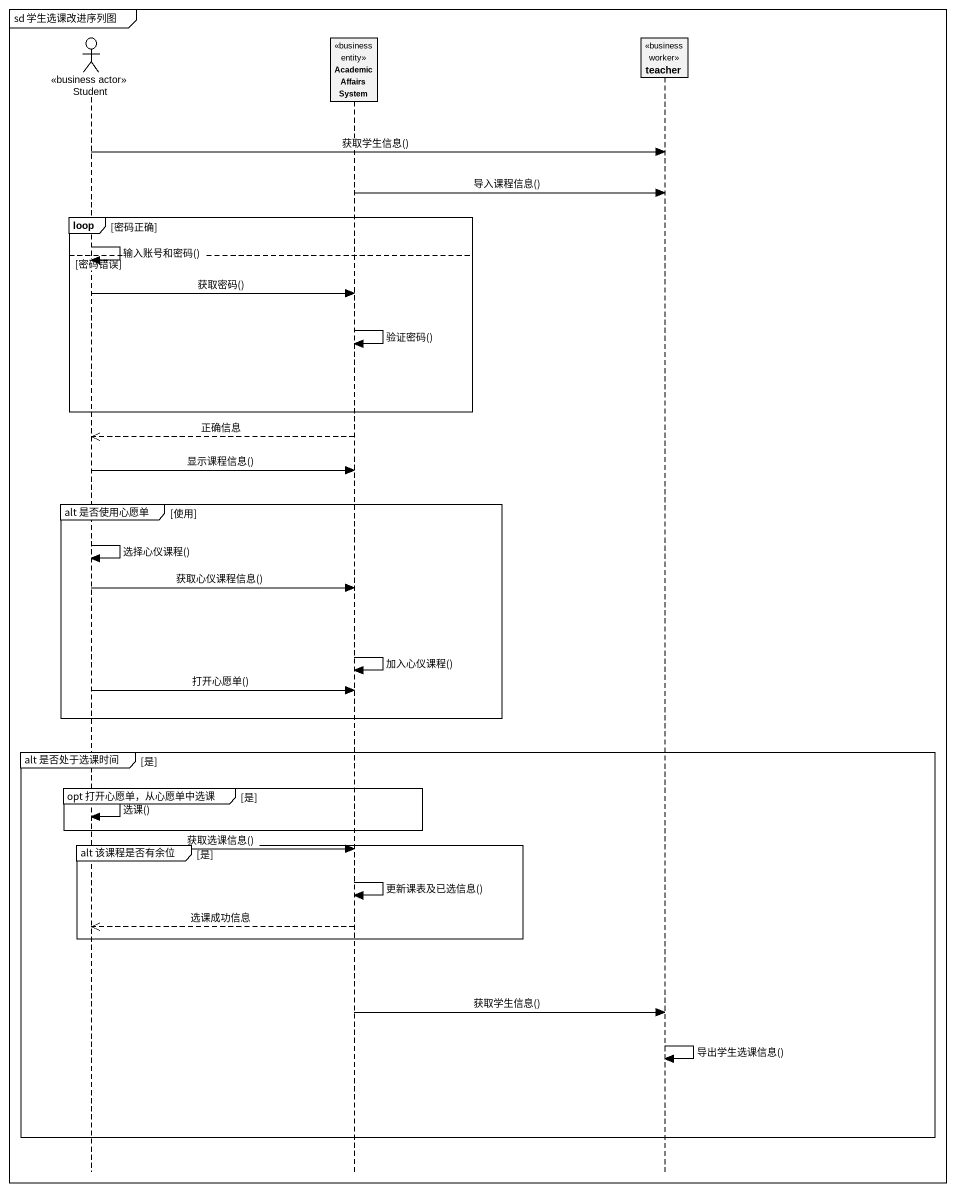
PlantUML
@startuml
mainframe sd 学生选课改进序列图
hide footbox
actor Student <<business actor>>
participant "Academic Affairs System" as Academic_Affairs_System <<business entity>>
participant teacher <<business worker>>

Student -> teacher : 获取学生信息()
Academic_Affairs_System -> teacher : 导入课程信息()
loop 密码正确
  Student -> Student : 输入账号和密码()
else 密码错误
  Student -> Academic_Affairs_System : 获取密码()
  Academic_Affairs_System -> Academic_Affairs_System : 验证密码()
end
Academic_Affairs_System -->> Student : 正确信息
Student -> Academic_Affairs_System : 显示课程信息()
group alt 是否使用心愿单 [使用]
  Student -> Student : 选择心仪课程()
  Student -> Academic_Affairs_System : 获取心仪课程信息()
  Academic_Affairs_System -> Academic_Affairs_System : 加入心仪课程()
  Student -> Academic_Affairs_System : 打开心愿单()
end
group alt 是否处于选课时间 [是]
  group opt 打开心愿单，从心愿单中选课 [是]
    Student -> Student : 选课()
  end
  group alt 该课程是否有余位 [是]
    Student -> Academic_Affairs_System : 获取选课信息()
    Academic_Affairs_System -> Academic_Affairs_System : 更新课表及已选信息()
    Academic_Affairs_System -->> Student : 选课成功信息
  end
  Academic_Affairs_System -> teacher : 获取学生信息()
  teacher -> teacher : 导出学生选课信息()
end
@enduml
